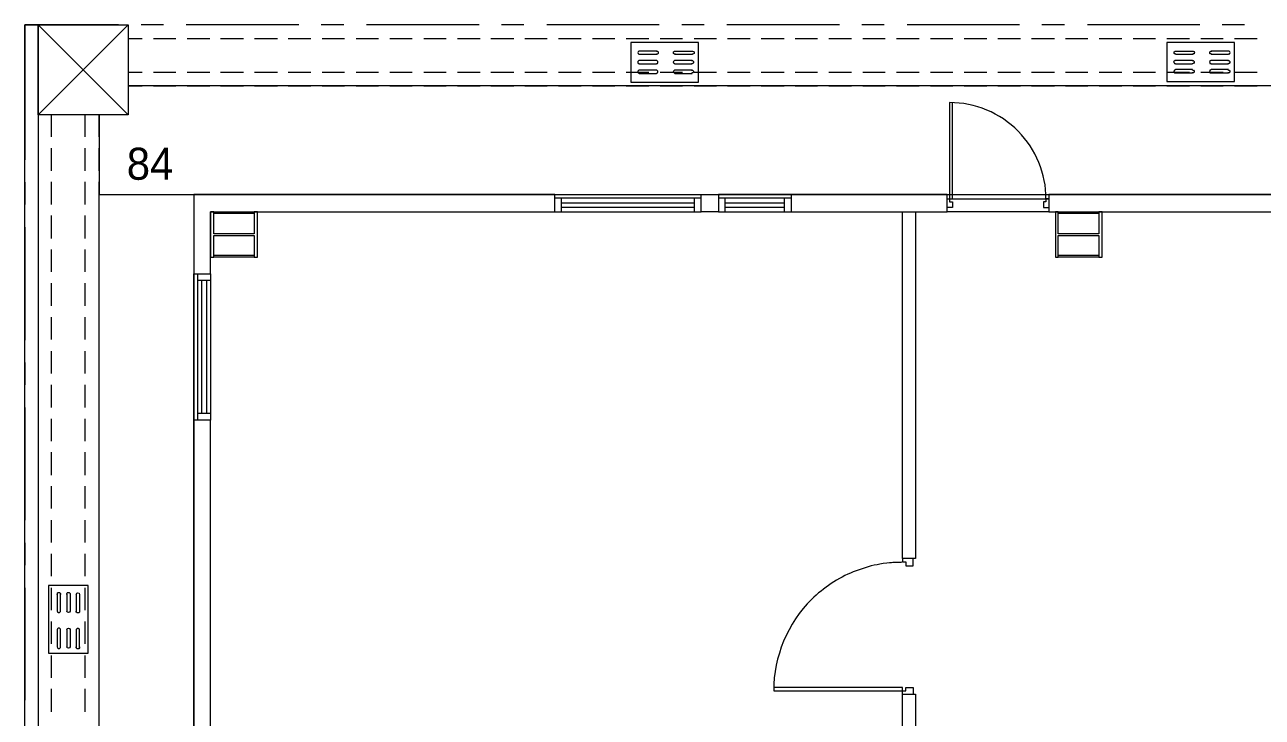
# Model space of a CAD drawing. Header units: millimetres. Extents: x -15161 to 10473752, y -72817 to 33960.
# Drawn here: x -2117 to -1018, y 3083 to 3698 of the extents above; entities that cross this region are included whole.
import ezdxf

# ---------------------------------------------------------------- set-up
doc = ezdxf.new("R2010")
doc.units = ezdxf.units.MM
doc.layers.add('PDF_幾何圖形', color=7, linetype='Continuous')
doc.layers.add('PDF_文字', color=7, linetype='Continuous')
doc.styles.add('PDF PMingLiU', font='PMingLiU.ttf')

# ---------------------------------------------------------------- blocks, each defined once
blk = doc.blocks.new('建築底圖')
at = {"layer": 'PDF_幾何圖形', "lineweight": 0}
for points in [[(-2033.6, 3697.8), (-2117, 3697.8), (-2117, 3578)], [(-2105.1, 3697.8), (-2025.1, 3617.8)], [(-2025.1, 3697.8), (-2105.1, 3617.8)], [(-1993.8, 3697.8), (-2013.7, 3697.8)], [(-1873.5, 3697.8), (-1973.5, 3697.8)], [(-1833.7, 3697.8), (-1853.6, 3697.8)], [(-1713.5, 3697.8), (-1813.4, 3697.8)], [(-1673.7, 3697.8), (-1693.6, 3697.8)], [(-1553.4, 3697.8), (-1653.4, 3697.8)], [(-1513.6, 3697.8), (-1533.5, 3697.8)], [(-1393.4, 3697.8), (-1493.3, 3697.8)], [(-1353.6, 3697.8), (-1373.5, 3697.8)], [(-1233.4, 3697.8), (-1333.3, 3697.8)], [(-1193.6, 3697.8), (-1213.5, 3697.8)], [(-1073.3, 3697.8), (-1173.2, 3697.8)], [(-1033.5, 3697.8), (-1053.4, 3697.8)], [(-2025.1, 3685.6), (-2012.8, 3685.6)], [(-2002.7, 3685.6), (-1982.8, 3685.6)], [(-1972.6, 3685.6), (-1952.7, 3685.6)], [(-1943, 3685.6), (-1922.7, 3685.6)], [(-1912.9, 3685.6), (-1892.6, 3685.6)], [(-1882.9, 3685.6), (-1863, 3685.6)], [(-1852.8, 3685.6), (-1832.9, 3685.6)], [(-1822.7, 3685.6), (-1802.8, 3685.6)], [(-1792.7, 3685.6), (-1772.8, 3685.6)], [(-1762.6, 3685.6), (-1742.7, 3685.6)], [(-1732.5, 3685.6), (-1712.6, 3685.6)], [(-1702.9, 3685.6), (-1682.6, 3685.6)], [(-1672.8, 3685.6), (-1652.9, 3685.6)], [(-1642.8, 3685.6), (-1622.9, 3685.6)], [(-1612.7, 3685.6), (-1592.8, 3685.6)], [(-1582.7, 3685.6), (-1562.8, 3685.6)], [(-1552.6, 3685.6), (-1532.7, 3685.6)], [(-1522.5, 3685.6), (-1502.6, 3685.6)], [(-1492.9, 3685.6), (-1472.6, 3685.6)], [(-1462.8, 3685.6), (-1442.5, 3685.6)], [(-1432.8, 3685.6), (-1412.9, 3685.6)], [(-1402.7, 3685.6), (-1382.8, 3685.6)], [(-1372.7, 3685.6), (-1352.8, 3685.6)], [(-1342.6, 3685.6), (-1322.7, 3685.6)], [(-1312.5, 3685.6), (-1292.6, 3685.6)], [(-1282.5, 3685.6), (-1262.6, 3685.6)], [(-1252.8, 3685.6), (-1232.5, 3685.6)], [(-1222.8, 3685.6), (-1202.4, 3685.6)], [(-1192.7, 3685.6), (-1172.8, 3685.6)], [(-1162.6, 3685.6), (-1142.7, 3685.6)], [(-1132.6, 3685.6), (-1112.7, 3685.6)], [(-1102.5, 3685.6), (-1082.6, 3685.6)], [(-1072.5, 3685.6), (-1052.6, 3685.6)], [(-1042.4, 3685.6), (-1022.5, 3685.6)], [(-1555.6, 3674.5), (-1570.8, 3674.5), (-1571.2, 3674.5), (-1572.1, 3674.1), (-1572.1, 3673.7), (-1572.5, 3673.3), (-1572.1, 3672.4), (-1572.1, 3672), (-1571.2, 3671.6), (-1570.8, 3671.6), (-1555.6, 3671.6)], [(-1556, 3674.5), (-1555.1, 3674.5), (-1554.3, 3673.7), (-1554.3, 3672.4), (-1555.1, 3671.6), (-1556, 3671.6)], [(-1539, 3671.6), (-1539.9, 3671.6), (-1540.7, 3672.4), (-1540.7, 3673.7), (-1539.9, 3674.5), (-1539, 3674.5)], [(-1539.5, 3674.5), (-1523.8, 3674.5)], [(-1539.5, 3671.6), (-1523.8, 3671.6)], [(-1524.2, 3674.5), (-1523.8, 3674.5), (-1523, 3674.1), (-1522.5, 3673.7), (-1522.5, 3672.4), (-1523, 3672), (-1523.8, 3671.6), (-1524.2, 3671.6)], [(-1094.5, 3671.6), (-1095.3, 3672), (-1095.7, 3672), (-1096.2, 3672.4), (-1096.2, 3673.7), (-1095.3, 3674.5), (-1094.5, 3674.5)], [(-1094.9, 3674.5), (-1079.2, 3674.5)], [(-1094.9, 3671.6), (-1079.2, 3671.6)], [(-1079.7, 3674.5), (-1079.2, 3674.5), (-1078.4, 3674.1), (-1078.4, 3673.7), (-1078, 3673.3), (-1078.4, 3672.4), (-1078.4, 3672), (-1079.2, 3672), (-1079.7, 3671.6)], [(-1062.7, 3671.6), (-1063.6, 3672), (-1064, 3672), (-1064.4, 3672.4), (-1064.4, 3673.7), (-1063.6, 3674.5), (-1062.7, 3674.5)], [(-1063.1, 3671.6), (-1047.9, 3671.6), (-1047.5, 3672), (-1046.6, 3672), (-1046.6, 3672.4), (-1046.2, 3673.3), (-1046.6, 3673.7), (-1046.6, 3674.1), (-1047.5, 3674.5), (-1047.9, 3674.5), (-1063.1, 3674.5)], [(-1524.2, 3666.1), (-1539.5, 3666.1), (-1539.9, 3666.1), (-1541.2, 3664.8), (-1540.7, 3664), (-1540.3, 3663.5), (-1539.9, 3663.5), (-1539.5, 3663.1), (-1524.2, 3663.1)], [(-1524.7, 3666.1), (-1523.8, 3666.1), (-1523, 3665.2), (-1523, 3664), (-1523.4, 3663.5), (-1523.8, 3663.5), (-1524.7, 3663.1)], [(-1079.7, 3666.1), (-1094.9, 3666.1), (-1095.3, 3666.1), (-1096.6, 3664.8), (-1096.2, 3664.4), (-1095.7, 3663.5), (-1095.3, 3663.5), (-1094.9, 3663.1), (-1079.7, 3663.1)], [(-1080.1, 3666.1), (-1079.2, 3666.1), (-1078.4, 3665.2), (-1078.4, 3664.4), (-1078.8, 3663.5), (-1079.2, 3663.5), (-1080.1, 3663.1)], [(-1047.9, 3666.1), (-1063.1, 3666.1), (-1063.6, 3666.1), (-1064.4, 3665.7), (-1064.4, 3665.2), (-1064.8, 3664.8), (-1064.4, 3664.4), (-1064.4, 3663.5), (-1063.6, 3663.5), (-1063.1, 3663.1), (-1047.9, 3663.1)], [(-1048.3, 3666.1), (-1047.5, 3666.1), (-1046.6, 3665.2), (-1046.6, 3664.4), (-1047.1, 3663.5), (-1047.5, 3663.5), (-1048.3, 3663.1)], [(-2025.1, 3655.9), (-2012.8, 3655.9)], [(-2002.7, 3655.9), (-1982.8, 3655.9)], [(-1972.6, 3655.9), (-1952.7, 3655.9)], [(-1943, 3655.9), (-1922.7, 3655.9)], [(-1912.9, 3655.9), (-1892.6, 3655.9)], [(-1882.9, 3655.9), (-1863, 3655.9)], [(-1852.8, 3655.9), (-1832.9, 3655.9)], [(-1822.7, 3655.9), (-1802.8, 3655.9)], [(-1792.7, 3655.9), (-1772.8, 3655.9)], [(-1762.6, 3655.9), (-1742.7, 3655.9)], [(-1732.5, 3655.9), (-1712.6, 3655.9)], [(-1702.9, 3655.9), (-1682.6, 3655.9)], [(-1672.8, 3655.9), (-1652.9, 3655.9)], [(-1642.8, 3655.9), (-1622.9, 3655.9)], [(-1612.7, 3655.9), (-1592.8, 3655.9)], [(-1582.7, 3655.9), (-1562.8, 3655.9)], [(-1552.6, 3655.9), (-1532.7, 3655.9)], [(-1524.2, 3657.6), (-1539.5, 3657.6), (-1539.9, 3657.6), (-1541.2, 3656.3), (-1540.7, 3655.9), (-1540.3, 3655.1), (-1539.9, 3655.1), (-1539.5, 3654.6), (-1524.2, 3654.6)], [(-1524.7, 3657.6), (-1523.8, 3657.6), (-1523, 3656.8), (-1523, 3655.9), (-1523.4, 3655.1), (-1523.8, 3655.1), (-1524.7, 3654.6)], [(-1522.5, 3655.9), (-1502.6, 3655.9)], [(-1492.9, 3655.9), (-1472.6, 3655.9)], [(-1462.8, 3655.9), (-1442.5, 3655.9)], [(-1432.8, 3655.9), (-1412.9, 3655.9)], [(-1402.7, 3655.9), (-1382.8, 3655.9)], [(-1372.7, 3655.9), (-1352.8, 3655.9)], [(-1342.6, 3655.9), (-1322.7, 3655.9)], [(-1312.5, 3655.9), (-1292.6, 3655.9)], [(-1282.5, 3655.9), (-1262.6, 3655.9)], [(-1252.8, 3655.9), (-1232.5, 3655.9)], [(-1222.8, 3655.9), (-1202.4, 3655.9)], [(-1192.7, 3655.9), (-1172.8, 3655.9)], [(-1162.6, 3655.9), (-1142.7, 3655.9)], [(-1132.6, 3655.9), (-1112.7, 3655.9)], [(-1102.5, 3655.9), (-1082.6, 3655.9)], [(-1079.7, 3658), (-1094.9, 3658), (-1095.3, 3657.6), (-1095.7, 3657.6), (-1096.2, 3656.8), (-1096.6, 3656.3), (-1096.2, 3655.9), (-1095.7, 3655.1), (-1094.9, 3655.1), (-1079.7, 3655.1)], [(-1080.1, 3658), (-1079.2, 3657.6), (-1078.8, 3657.6), (-1078.4, 3656.8), (-1078.4, 3655.9), (-1078.8, 3655.1), (-1080.1, 3655.1)], [(-1072.5, 3655.9), (-1052.6, 3655.9)], [(-1047.9, 3658), (-1063.1, 3658), (-1063.6, 3657.6), (-1064.4, 3657.6), (-1064.4, 3656.8), (-1064.8, 3656.3), (-1064.4, 3655.9), (-1064.4, 3655.1), (-1063.1, 3655.1), (-1047.9, 3655.1)], [(-1048.3, 3658), (-1047.5, 3657.6), (-1047.1, 3657.6), (-1046.6, 3656.8), (-1046.6, 3655.9), (-1047.1, 3655.1), (-1048.3, 3655.1)], [(-1042.4, 3655.9), (-1022.5, 3655.9)], [(-2025.1, 3643.6), (-2012.8, 3643.6)], [(-2002.7, 3643.6), (-1982.8, 3643.6)], [(-1972.6, 3643.6), (-1952.7, 3643.6)], [(-1943, 3643.6), (-1922.7, 3643.6)], [(-1912.9, 3643.6), (-1892.6, 3643.6)], [(-1882.9, 3643.6), (-1863, 3643.6)], [(-1852.8, 3643.6), (-1832.9, 3643.6)], [(-1822.7, 3643.6), (-1802.8, 3643.6)], [(-1792.7, 3643.6), (-1772.8, 3643.6)], [(-1762.6, 3643.6), (-1742.7, 3643.6)], [(-1732.5, 3643.6), (-1712.6, 3643.6)], [(-1702.9, 3643.6), (-1682.6, 3643.6)], [(-1672.8, 3643.6), (-1652.9, 3643.6)], [(-1642.8, 3643.6), (-1622.9, 3643.6)], [(-1612.7, 3643.6), (-1592.8, 3643.6)], [(-1582.7, 3643.6), (-1562.8, 3643.6)], [(-1552.6, 3643.6), (-1532.7, 3643.6)], [(-1522.5, 3643.6), (-1502.6, 3643.6)], [(-1492.9, 3643.6), (-1472.6, 3643.6)], [(-1462.8, 3643.6), (-1442.5, 3643.6)], [(-1432.8, 3643.6), (-1412.9, 3643.6)], [(-1402.7, 3643.6), (-1382.8, 3643.6)], [(-1372.7, 3643.6), (-1352.8, 3643.6)], [(-1342.6, 3643.6), (-1322.7, 3643.6)], [(-1312.5, 3643.6), (-1292.6, 3643.6)], [(-1282.5, 3643.6), (-1262.6, 3643.6)], [(-1252.8, 3643.6), (-1232.5, 3643.6)], [(-1222.8, 3643.6), (-1202.4, 3643.6)], [(-1192.7, 3643.6), (-1172.8, 3643.6)], [(-1162.6, 3643.6), (-1142.7, 3643.6)], [(-1132.6, 3643.6), (-1112.7, 3643.6)], [(-1102.5, 3643.6), (-1082.6, 3643.6)], [(-1072.5, 3643.6), (-1052.6, 3643.6)], [(-1042.4, 3643.6), (-1022.5, 3643.6)], [(-2093.3, 3598.3), (-2093.3, 3617.8)], [(-2063.2, 3598.3), (-2063.2, 3617.8)], [(-2050.9, 3598.3), (-2050.9, 3617.8)], [(-2093.3, 3568.3), (-2093.3, 3588.2)], [(-2063.2, 3568.3), (-2063.2, 3588.2)], [(-2050.9, 3568.3), (-2050.9, 3588.2)], [(-2117, 3558.1), (-2117, 3538.2)], [(-2093.3, 3538.2), (-2093.3, 3558.5)], [(-2063.2, 3538.2), (-2063.2, 3558.5)], [(-2050.9, 3538.2), (-2050.9, 3558.5)], [(-1646.2, 3547.1), (-1516.2, 3547.1)], [(-1646.2, 3544.1), (-1516.2, 3544.1)], [(-1640.2, 3531.9), (-1640.2, 3544.1)], [(-1640.2, 3539.9), (-1522.1, 3539.9)], [(-1522.1, 3531.9), (-1522.1, 3544.1)], [(-1500.9, 3531.9), (-1516.2, 3531.9), (-1516.2, 3547.1), (-1500.9, 3547.1)], [(-1436.2, 3547.1), (-1500.9, 3547.1), (-1500.9, 3531.9), (-1436.2, 3531.9)], [(-1500.9, 3544.1), (-1436.2, 3544.1)], [(-1495, 3531.9), (-1495, 3544.1)], [(-1495, 3539.9), (-1442.1, 3539.9)], [(-1442.1, 3531.9), (-1442.1, 3544.1)], [(-1293.1, 3543.3), (-1207.5, 3543.3), (-1207.5, 3531.9), (-1297.7, 3531.9), (-1297.7, 3543.3), (-1295.6, 3543.3), (-1295.6, 3540.8), (-1293.1, 3540.8), (-1293.1, 3535.7), (-1297.7, 3535.7)], [(-1207.5, 3543.3), (-1210.1, 3543.3), (-1210.1, 3540.8), (-1212.2, 3540.8), (-1212.2, 3535.7), (-1207.5, 3535.7)], [(-2093.3, 3508.2), (-2093.3, 3528.5)], [(-2063.2, 3508.2), (-2063.2, 3528.5)], [(-2050.9, 3508.2), (-2050.9, 3528.5)], [(-1646.2, 3531.9), (-1516.2, 3531.9)], [(-1640.2, 3536.1), (-1522.1, 3536.1)], [(-1495, 3536.1), (-1442.1, 3536.1)], [(-1325.7, 3531.9), (-1325.7, 3224), (-1337.5, 3224), (-1337.5, 3531.9)], [(-2117, 3518.3), (-2117, 3418)], [(-2093.3, 3478.5), (-2093.3, 3498.4)], [(-2063.2, 3478.5), (-2063.2, 3498.4)], [(-2050.9, 3478.5), (-2050.9, 3498.4)], [(-1966.7, 2739.7), (-1966.7, 2937.8), (-1951.9, 2937.8), (-1951.9, 3017.9), (-1951.9, 3346.8), (-1966.7, 3346.8), (-1966.7, 3476.8)], [(-1963.7, 3476.8), (-1963.7, 3346.8)], [(-1951.9, 3476.8), (-1951.9, 3346.8)], [(-2093.3, 3448.5), (-2093.3, 3468.4)], [(-2063.2, 3448.5), (-2063.2, 3468.4)], [(-2050.9, 3448.5), (-2050.9, 3468.4)], [(-1951.9, 3470.9), (-1963.7, 3470.9)], [(-1959.9, 3470.9), (-1959.9, 3352.8)], [(-1955.7, 3470.9), (-1955.7, 3352.8)], [(-2093.3, 3418.4), (-2093.3, 3438.3)], [(-2063.2, 3418.4), (-2063.2, 3438.3)], [(-2050.9, 3418.4), (-2050.9, 3438.3)], [(-2093.3, 3388.3), (-2093.3, 3408.2)], [(-2063.2, 3388.3), (-2063.2, 3408.2)], [(-2050.9, 3388.3), (-2050.9, 3408.2)], [(-2117, 3398.1), (-2117, 3378.2)], [(-2093.3, 3358.3), (-2093.3, 3378.2)], [(-2063.2, 3358.3), (-2063.2, 3378.2)], [(-2050.9, 3358.3), (-2050.9, 3378.2)], [(-2117, 3358.3), (-2117, 3258.3)], [(-1951.9, 3352.8), (-1963.7, 3352.8)], [(-2093.3, 3328.2), (-2093.3, 3348.1)], [(-2063.2, 3328.2), (-2063.2, 3348.1)], [(-2050.9, 3328.2), (-2050.9, 3348.1)], [(-1966.7, 3017.9), (-1966.7, 3346.8)], [(-2093.3, 3298.1), (-2093.3, 3318.5)], [(-2063.2, 3298.1), (-2063.2, 3318.5)], [(-2050.9, 3298.1), (-2050.9, 3318.5)], [(-2093.3, 3268.5), (-2093.3, 3288.4)], [(-2063.2, 3268.5), (-2063.2, 3288.4)], [(-2050.9, 3268.5), (-2050.9, 3288.4)], [(-2093.3, 3238.4), (-2093.3, 3258.3)], [(-2063.2, 3238.4), (-2063.2, 3258.3)], [(-2050.9, 3238.4), (-2050.9, 3258.3)], [(-2117, 3238), (-2117, 3218.1)], [(-2093.3, 3208.4), (-2093.3, 3228.3)], [(-2063.2, 3208.4), (-2063.2, 3228.3)], [(-2050.9, 3208.4), (-2050.9, 3228.3)], [(-1337.5, 3221.1), (-1338.8, 3220.7), (-1342.6, 3220.7)], [(-1337.5, 3224), (-1337.5, 3221.1), (-1334.5, 3221.1), (-1334.5, 3217.7), (-1327.8, 3217.7), (-1327.8, 3224)], [(-2117, 3198.2), (-2117, 3098.3)], [(-2093.3, 3178.3), (-2093.3, 3198.2)], [(-2088.2, 3192.3), (-2087.8, 3193.1), (-2087.8, 3193.6), (-2087.4, 3194), (-2086.1, 3194), (-2085.7, 3193.6), (-2085.2, 3193.1), (-2085.2, 3192.3)], [(-2088.2, 3192.7), (-2088.2, 3177.5), (-2087.8, 3177.1), (-2087.8, 3176.6), (-2087.4, 3176.2), (-2086.1, 3176.2), (-2085.2, 3177.1), (-2085.2, 3177.5), (-2085.2, 3192.7)], [(-2079.7, 3192.3), (-2079.7, 3193.1), (-2079.3, 3193.6), (-2078.9, 3194), (-2077.6, 3194), (-2077.2, 3193.6), (-2076.8, 3193.1), (-2076.8, 3192.3)], [(-2079.7, 3192.7), (-2079.7, 3177.5)], [(-2076.8, 3192.7), (-2076.8, 3177.5)], [(-2071.3, 3192.3), (-2071.3, 3177.1)], [(-2068.3, 3192.3), (-2068.3, 3177.1)], [(-2063.2, 3178.3), (-2063.2, 3198.2)], [(-2050.9, 3178.3), (-2050.9, 3198.2)], [(-2068.3, 3177.5), (-2068.3, 3176.6), (-2069.1, 3175.8), (-2070.4, 3175.8), (-2071.3, 3176.6), (-2071.3, 3177.5)], [(-2093.3, 3148.3), (-2093.3, 3168.2)], [(-2063.2, 3148.3), (-2063.2, 3168.2)], [(-2050.9, 3148.3), (-2050.9, 3168.2)], [(-2079.7, 3161), (-2079.7, 3145.7)], [(-2076.8, 3161), (-2076.8, 3145.7)], [(-2068.3, 3145.3), (-2068.3, 3160.5), (-2068.3, 3161), (-2068.7, 3161.8), (-2069.1, 3161.8), (-2069.6, 3162.2), (-2070.4, 3161.8), (-2070.8, 3161.8), (-2071.3, 3161), (-2071.3, 3160.5), (-2071.3, 3145.3)], [(-2068.3, 3145.7), (-2068.3, 3144.9), (-2069.1, 3144), (-2070.4, 3144), (-2071.3, 3144.9), (-2071.3, 3145.7)], [(-2093.3, 3118.2), (-2093.3, 3138.1)], [(-2063.2, 3118.2), (-2063.2, 3138.1)], [(-2050.9, 3118.2), (-2050.9, 3138.1)], [(-2093.3, 3088.1), (-2093.3, 3108.5)], [(-2063.2, 3088.1), (-2063.2, 3108.5)], [(-2050.9, 3088.1), (-2050.9, 3108.5)], [(-1337.5, 3073.7), (-1337.5, 3103.8), (-1325.7, 3103.8), (-1325.7, 3073.7), (-1325.7, 2828.6), (-1450.6, 2828.6), (-1450.6, 2840.4), (-1337.5, 2840.4), (-1337.5, 3061.9), (-1557.7, 3061.9), (-1557.7, 2840.4), (-1535.7, 2840.4), (-1535.7, 2828.6), (-1569.5, 2828.6), (-1569.5, 3061.9), (-1951.9, 3061.9)], [(-1337.5, 3103.8), (-1337.5, 3106.8), (-1334.5, 3106.8), (-1334.5, 3109.7), (-1327.8, 3109.7), (-1327.8, 3103.8)]]:
    blk.add_lwpolyline(points, dxfattribs=at)
for points in [[(-710, -581.5), (-2117, -762.3), (-2117, 3697.8), (-2105.1, 3697.8), (-2105.1, -748.7), (-711.7, -569.6)], [(-2105.1, 3617.8), (-2105.1, 3697.8), (-2025.1, 3697.8), (-2025.1, 3617.8)], [(-1578.8, 3682.2), (-1578.8, 3647), (-1518.7, 3647), (-1518.7, 3682.2)], [(-1102.5, 3682.2), (-1102.5, 3647.5), (-1042.4, 3647.5), (-1042.4, 3682.2)], [(-1556, 3663.1), (-1555.6, 3663.5), (-1555.1, 3663.5), (-1554.7, 3664), (-1554.7, 3665.2), (-1555.6, 3666.1), (-1556, 3666.1), (-1571.2, 3666.1), (-1571.6, 3666.1), (-1572.5, 3665.2), (-1572.5, 3664), (-1572.1, 3663.5), (-1571.6, 3663.5), (-1571.2, 3663.1)], [(-1556, 3654.6), (-1555.6, 3655.1), (-1555.1, 3655.1), (-1554.7, 3655.9), (-1554.7, 3656.8), (-1555.6, 3657.6), (-1556, 3657.6), (-1571.2, 3657.6), (-1571.6, 3657.6), (-1572.5, 3656.8), (-1572.5, 3655.9), (-1572.1, 3655.1), (-1571.6, 3655.1), (-1571.2, 3654.6)], [(-80, 3643.6), (-80, 3606), (-160, 3606), (-160, 3643.6), (-2025.1, 3643.6), (-2025.1, 3617.8), (-2050.9, 3617.8), (-2050.9, 3547.1), (1105.1, 3547.1), (1105.1, 3539.5), (1240.2, 3539.5), (1240.2, 3028.9), (1705.5, 3028.9), (1705.5, 2247.7), (1992.6, 2247.7), (1862.1, 3136.4), (1610.6, 3099.6), (1536.1, 3611), (1509.9, 3607.2), (1504.4, 3643.6)], [(-1966.7, 3547.1), (-1966.7, -46.7), (-2050.9, -46.7), (-2050.9, 3547.1)], [(-1951.9, 3476.8), (-1951.9, 3531.9), (-1646.2, 3531.9), (-1646.2, 3547.1), (-1966.7, 3547.1), (-1966.7, 3476.8)], [(-1436.2, 3531.9), (-1297.7, 3531.9), (-1297.7, 3547.1), (-1436.2, 3547.1)], [(-1207.5, 3547.1), (-1207.5, 3531.9), (1090.3, 3531.9), (1090.3, 3451.8), (1105.1, 3451.8), (1105.1, 3547.1)], [(-1913.3, 3491.6), (-1910.4, 3491.6), (-1910.4, 3531.9), (-1913.3, 3531.9), (-1913.3, 3512.4), (-1948.9, 3512.4), (-1948.9, 3531.9), (-1951.9, 3531.9), (-1951.9, 3491.6), (-1948.9, 3491.6), (-1948.9, 3510.7), (-1913.3, 3510.7)], [(-1948.9, 3530.2), (-1948.9, 3531.9), (-1913.3, 3531.9), (-1913.3, 3530.2)], [(-1163.1, 3491.6), (-1160.1, 3491.6), (-1160.1, 3531.9), (-1163.1, 3531.9), (-1163.1, 3512.4), (-1199.1, 3512.4), (-1199.1, 3531.9), (-1201.6, 3531.9), (-1201.6, 3491.6), (-1199.1, 3491.6), (-1199.1, 3510.7), (-1163.1, 3510.7)], [(-1199.1, 3530.2), (-1199.1, 3531.9), (-1163.1, 3531.9), (-1163.1, 3530.2)], [(-1948.9, 3491.6), (-1948.9, 3493.3), (-1913.3, 3493.3), (-1913.3, 3491.6)], [(-1199.1, 3491.6), (-1199.1, 3493.3), (-1163.1, 3493.3), (-1163.1, 3491.6)], [(-2060.7, 3140.2), (-2060.7, 3200.3), (-2095.8, 3200.3), (-2095.8, 3140.2)], [(-2088.2, 3145.7), (-2087.8, 3145.3), (-2087.8, 3144.9), (-2087.4, 3144.4), (-2086.1, 3144.4), (-2085.2, 3145.3), (-2085.2, 3145.7), (-2085.2, 3161), (-2085.2, 3161.4), (-2086.1, 3162.2), (-2087.4, 3162.2), (-2087.8, 3161.8), (-2087.8, 3161.4), (-2088.2, 3161)]]:
    blk.add_lwpolyline(points, close=True, dxfattribs=at)
at = {"layer": 'PDF_幾何圖形', "lineweight": 13}
for points in [[(-2033.6, 3697.8), (-2117, 3697.8), (-2117, 3578)], [(-1993.8, 3697.8), (-2013.7, 3697.8)], [(-1873.5, 3697.8), (-1973.5, 3697.8)], [(-1833.7, 3697.8), (-1853.6, 3697.8)], [(-1713.5, 3697.8), (-1813.4, 3697.8)], [(-1673.7, 3697.8), (-1693.6, 3697.8)], [(-1553.4, 3697.8), (-1653.4, 3697.8)], [(-1513.6, 3697.8), (-1533.5, 3697.8)], [(-1393.4, 3697.8), (-1493.3, 3697.8)], [(-1353.6, 3697.8), (-1373.5, 3697.8)], [(-1233.4, 3697.8), (-1333.3, 3697.8)], [(-1193.6, 3697.8), (-1213.5, 3697.8)], [(-1073.3, 3697.8), (-1173.2, 3697.8)], [(-1033.5, 3697.8), (-1053.4, 3697.8)], [(-2117, 3558.1), (-2117, 3538.2)], [(-2117, 3518.3), (-2117, 3418)], [(-2117, 3398.1), (-2117, 3378.2)], [(-2117, 3358.3), (-2117, 3258.3)], [(-2117, 3238), (-2117, 3218.1)], [(-2117, 3198.2), (-2117, 3098.3)]]:
    blk.add_lwpolyline(points, dxfattribs=at)
at = {"layer": 'PDF_幾何圖形', "lineweight": 0}
for points in [[(-1234.6, 3603.4, 0.199403), (-1295.6, 3628.8), (-1295.6, 3543.3), (-1293.1, 3543.3), (-1293.1, 3628.8)], [(-1418, 3188.1, 0.198489), (-1451.8, 3106.8), (-1337.5, 3106.8), (-1337.5, 3109.7), (-1451.8, 3109.7)]]:
    blk.add_lwpolyline(points, format="xyb", dxfattribs=at)
blk.add_arc((-1286.8, 3544.9), 76.8, 358.8285, 23.5011, dxfattribs=at)
for points in [[(-1216.4, 3575.5), (-1220.3, 3586.1), (-1226.9, 3595.1), (-1234.6, 3603.4)], [(-1342.6, 3220.7), (-1346, 3220.9), (-1346.2, 3220.4), (-1348.9, 3220.2)], [(-1381.1, 3212.2), (-1394.3, 3207.1), (-1407.7, 3197.9), (-1418, 3188.1)], [(-1359.9, 3218.5), (-1367.1, 3217.7), (-1374.3, 3214.6), (-1381.1, 3212.2)], [(-1348.9, 3220.2), (-1351.7, 3220.3), (-1357.1, 3219.1), (-1359.9, 3218.5)], [(-2071.3, 3192.3), (-2071.3, 3194.1), (-2068.3, 3194), (-2068.3, 3192.3)], [(-2076.8, 3177.5), (-2076.7, 3175.7), (-2079.8, 3175.7), (-2079.7, 3177.5)], [(-2079.7, 3161), (-2079.8, 3162.7), (-2076.7, 3162.7), (-2076.8, 3161)], [(-2076.8, 3145.7), (-2076.7, 3144), (-2079.8, 3144), (-2079.7, 3145.7)]]:
    blk.add_open_spline(points, degree=3, dxfattribs=at)
at = {"layer": 'PDF_文字', "insert": (-2026.4, 3574.3), "char_height": 28.45, "attachment_point": 4, "style": 'PDF PMingLiU'}
blk.add_mtext('84', dxfattribs=at)

msp = doc.modelspace()

# ---------------------------------------------------------------- block references
at = {"color": 30}
msp.add_blockref('建築底圖', (0, 0), dxfattribs=at)

doc.saveas('drawing.dxf')
